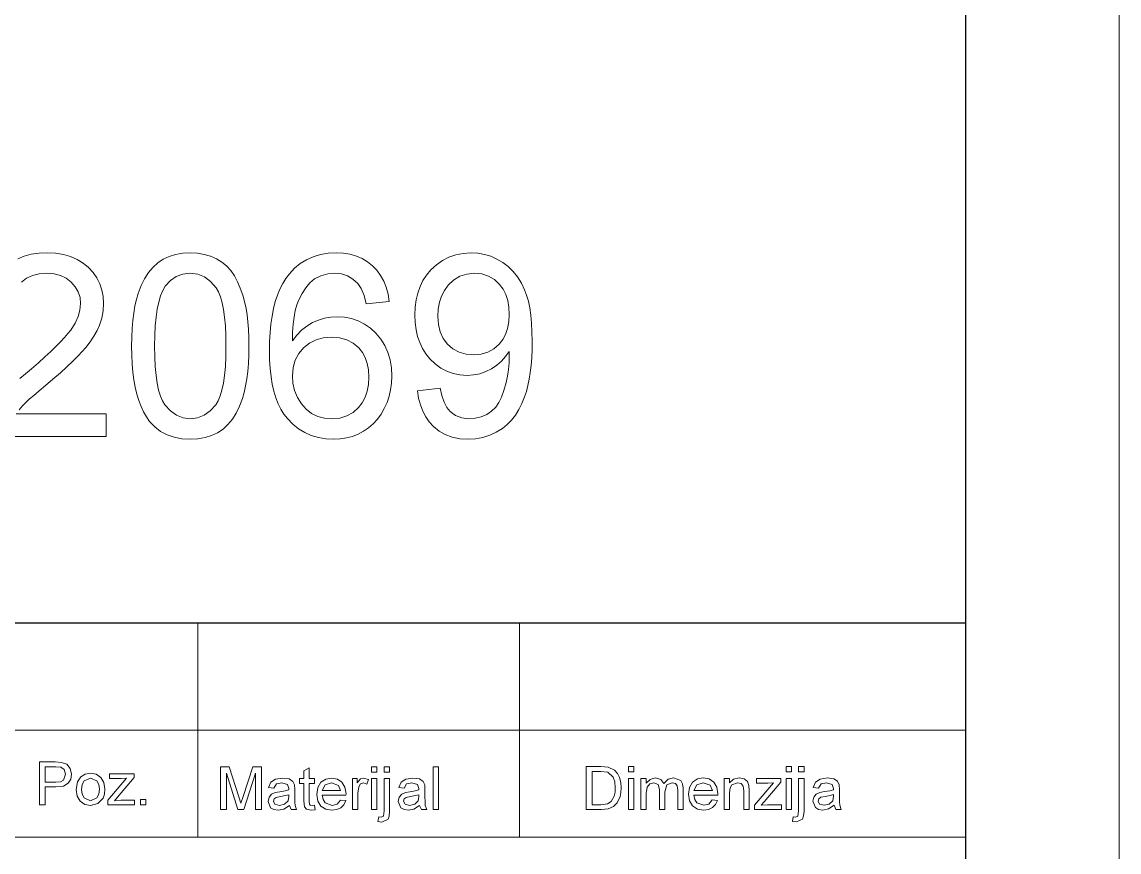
# Model space of a CAD drawing. Extents: x 0 to 297, y 0 to 529.
# Drawn here: x 261.16 to 297, y 32.52 to 59.62 of the extents above; entities that cross this region are included whole.
import ezdxf

# ---------------------------------------------------------------- set-up
doc = ezdxf.new("R2010")
doc.units = 0

msp = doc.modelspace()

# ---------------------------------------------------------------- linework, layer by layer
at = {"color": 7, "lineweight": 13}
for p, q in [((297, 0), (297, 420)), ((142.421, 36.5), (292, 36.5)), ((292, 33), (142.421, 33))]:
    msp.add_line(p, q, dxfattribs=at)
at = {"color": 7, "lineweight": 30}
for p, q in [((292, 5), (292, 415)), ((142.421, 40), (292, 40))]:
    msp.add_line(p, q, dxfattribs=at)
at = {"color": 7, "lineweight": 13, "ltscale": 0.175}
for p, q in [((266.911, 40), (266.911, 33)), ((277.411, 40), (277.411, 33))]:
    msp.add_line(p, q, dxfattribs=at)
at = {"color": 7, "lineweight": 13}
for points in [[(261.023, 51.892), (261.237, 51.975), (261.469, 52.034), (261.721, 52.069), (261.991, 52.081), (262.264, 52.068), (262.518, 52.028), (262.751, 51.962), (262.965, 51.87), (263.16, 51.75), (263.334, 51.605), (263.485, 51.44), (263.609, 51.262), (263.705, 51.071), (263.774, 50.868), (263.815, 50.652), (263.828, 50.424), (263.814, 50.186), (263.769, 49.952), (263.694, 49.72), (263.616, 49.545), (263.516, 49.365), (263.394, 49.181), (263.249, 48.991), (263.133, 48.856), (262.991, 48.706), (262.825, 48.541), (262.633, 48.361), (262.417, 48.165), (262.175, 47.955), (261.931, 47.752), (261.723, 47.577), (261.55, 47.43), (261.414, 47.311), (261.314, 47.22), (261.184, 47.091), (261.07, 46.961)], [(261.093, 47.98), (261.274, 48.136), (261.472, 48.297), (261.702, 48.496), (261.912, 48.684), (262.102, 48.859), (262.272, 49.023), (262.423, 49.176), (262.553, 49.316), (262.664, 49.445), (262.755, 49.562), (262.896, 49.784), (262.998, 50.001), (263.058, 50.216), (263.078, 50.426), (263.059, 50.627), (263.002, 50.81), (262.906, 50.978), (262.772, 51.129), (262.608, 51.254), (262.42, 51.343), (262.21, 51.397), (261.976, 51.415), (261.729, 51.397), (261.508, 51.343), (261.313, 51.253), (261.144, 51.128)], [(260.973, 46.831), (263.912, 46.831), (263.912, 46.081), (259.995, 46.081)]]:
    msp.add_lwpolyline(points, dxfattribs=at)
for points in [[(264.745, 49.037), (264.75, 49.331), (264.763, 49.609), (264.785, 49.871), (264.815, 50.117), (264.855, 50.347), (264.903, 50.561), (264.96, 50.759), (265.054, 51.011), (265.165, 51.237), (265.293, 51.436), (265.437, 51.608), (265.597, 51.753), (265.775, 51.871), (265.97, 51.963), (266.183, 52.029), (266.414, 52.068), (266.662, 52.081), (266.892, 52.069), (267.111, 52.033), (267.318, 51.973), (267.513, 51.889), (267.691, 51.782), (267.849, 51.653), (267.986, 51.503), (268.103, 51.332), (268.203, 51.14), (268.294, 50.928), (268.375, 50.697), (268.446, 50.446), (268.487, 50.262), (268.52, 50.057), (268.545, 49.833), (268.564, 49.588), (268.575, 49.322), (268.578, 49.037), (268.574, 48.745), (268.561, 48.469), (268.539, 48.209), (268.509, 47.964), (268.47, 47.735), (268.423, 47.522), (268.366, 47.324), (268.273, 47.072), (268.163, 46.846), (268.036, 46.647), (267.892, 46.474), (267.731, 46.329), (267.553, 46.21), (267.357, 46.117), (267.143, 46.051), (266.911, 46.011), (266.662, 45.998), (266.389, 46.014), (266.136, 46.062), (265.903, 46.142), (265.691, 46.254), (265.499, 46.398), (265.327, 46.574), (265.226, 46.724), (265.135, 46.889), (265.053, 47.069), (264.981, 47.263), (264.918, 47.472), (264.865, 47.696), (264.822, 47.935), (264.788, 48.189), (264.764, 48.457), (264.75, 48.739)], [(273.162, 50.498), (272.412, 50.415), (272.337, 50.692), (272.243, 50.915), (272.131, 51.081), (271.971, 51.227), (271.793, 51.331), (271.598, 51.394), (271.386, 51.415), (271.154, 51.394), (270.931, 51.334), (270.719, 51.232), (270.571, 51.101), (270.436, 50.943), (270.314, 50.757), (270.206, 50.545), (270.144, 50.382), (270.092, 50.195), (270.052, 49.984), (270.022, 49.749), (270.003, 49.489), (269.995, 49.205), (270.137, 49.393), (270.293, 49.556), (270.464, 49.692), (270.65, 49.803), (270.846, 49.888), (271.046, 49.949), (271.251, 49.986), (271.461, 49.998), (271.703, 49.983), (271.931, 49.938), (272.148, 49.862), (272.352, 49.757), (272.545, 49.621), (272.724, 49.455), (272.883, 49.265), (273.014, 49.058), (273.115, 48.833), (273.187, 48.59), (273.231, 48.329), (273.245, 48.051), (273.235, 47.829), (273.206, 47.612), (273.157, 47.402), (273.088, 47.198), (272.999, 47.001), (272.893, 46.815), (272.773, 46.648), (272.638, 46.5), (272.488, 46.369), (272.323, 46.256), (272.147, 46.163), (271.961, 46.091), (271.766, 46.039), (271.562, 46.008), (271.348, 45.998), (271.089, 46.012), (270.845, 46.053), (270.614, 46.122), (270.398, 46.218), (270.195, 46.341), (270.006, 46.492), (269.832, 46.671), (269.72, 46.814), (269.621, 46.974), (269.533, 47.152), (269.456, 47.348), (269.392, 47.561), (269.339, 47.791), (269.298, 48.039), (269.269, 48.304), (269.251, 48.587), (269.245, 48.887), (269.251, 49.193), (269.267, 49.484), (269.294, 49.759), (269.331, 50.019), (269.38, 50.262), (269.439, 50.491), (269.509, 50.704), (269.59, 50.901), (269.682, 51.082), (269.784, 51.248), (269.897, 51.399), (270.068, 51.58), (270.256, 51.733), (270.459, 51.859), (270.678, 51.956), (270.914, 52.026), (271.165, 52.067), (271.433, 52.081), (271.665, 52.07), (271.883, 52.035), (272.087, 51.976), (272.276, 51.894), (272.451, 51.789), (272.611, 51.661), (272.754, 51.512), (272.876, 51.345), (272.979, 51.16), (273.06, 50.957), (273.121, 50.736)], [(274.078, 47.581), (274.828, 47.665), (274.88, 47.42), (274.952, 47.211), (275.042, 47.038), (275.152, 46.902), (275.326, 46.77), (275.531, 46.691), (275.765, 46.665), (275.972, 46.681), (276.165, 46.729), (276.346, 46.809), (276.506, 46.915), (276.637, 47.043), (276.741, 47.193), (276.826, 47.373), (276.906, 47.592), (276.978, 47.85), (277.024, 48.06), (277.056, 48.275), (277.076, 48.495), (277.082, 48.721), (277.078, 48.866), (276.963, 48.7), (276.827, 48.55), (276.673, 48.417), (276.498, 48.299), (276.311, 48.204), (276.115, 48.136), (275.913, 48.095), (275.702, 48.081), (275.47, 48.096), (275.249, 48.141), (275.041, 48.217), (274.845, 48.322), (274.662, 48.457), (274.491, 48.623), (274.359, 48.785), (274.248, 48.961), (274.157, 49.15), (274.086, 49.354), (274.036, 49.572), (274.005, 49.804), (273.995, 50.05), (274.006, 50.304), (274.038, 50.544), (274.091, 50.769), (274.166, 50.979), (274.262, 51.175), (274.379, 51.357), (274.518, 51.523), (274.7, 51.694), (274.896, 51.833), (275.107, 51.942), (275.333, 52.019), (275.573, 52.066), (275.828, 52.081), (276.052, 52.069), (276.268, 52.031), (276.476, 51.969), (276.676, 51.881), (276.868, 51.768), (277.047, 51.632), (277.209, 51.475), (277.352, 51.297), (277.477, 51.097), (277.584, 50.876), (277.649, 50.7), (277.704, 50.503), (277.749, 50.285), (277.784, 50.045), (277.809, 49.785), (277.823, 49.503), (277.828, 49.2), (277.825, 48.922), (277.813, 48.658), (277.794, 48.409), (277.767, 48.174), (277.733, 47.954), (277.691, 47.749), (277.642, 47.558), (277.584, 47.381), (277.496, 47.165), (277.395, 46.966), (277.281, 46.786), (277.153, 46.623), (277.012, 46.478), (276.858, 46.351), (276.658, 46.224), (276.445, 46.125), (276.219, 46.055), (275.98, 46.012), (275.727, 45.998), (275.462, 46.015), (275.217, 46.064), (274.992, 46.148), (274.788, 46.264), (274.603, 46.413), (274.467, 46.561), (274.351, 46.728), (274.254, 46.913), (274.176, 47.117), (274.118, 47.34)], [(265.495, 49.04), (265.5, 48.688), (265.516, 48.368), (265.542, 48.08), (265.579, 47.824), (265.627, 47.6), (265.684, 47.407), (265.753, 47.246), (265.832, 47.117), (266.01, 46.919), (266.208, 46.778), (266.425, 46.693), (266.662, 46.665), (266.899, 46.693), (267.116, 46.778), (267.314, 46.92), (267.492, 47.119), (267.571, 47.248), (267.639, 47.41), (267.697, 47.602), (267.744, 47.826), (267.781, 48.082), (267.807, 48.37), (267.823, 48.689), (267.828, 49.04), (267.823, 49.383), (267.808, 49.696), (267.783, 49.979), (267.747, 50.232), (267.701, 50.455), (267.645, 50.648), (267.579, 50.81), (267.502, 50.943), (267.327, 51.15), (267.127, 51.297), (266.903, 51.385), (266.654, 51.415), (266.418, 51.389), (266.205, 51.311), (266.013, 51.181), (265.844, 50.999), (265.762, 50.852), (265.691, 50.678), (265.631, 50.475), (265.582, 50.244), (265.544, 49.985), (265.517, 49.698), (265.501, 49.383)], [(277.078, 50.067), (277.066, 50.305), (277.029, 50.522), (276.966, 50.719), (276.879, 50.895), (276.767, 51.051), (276.598, 51.21), (276.405, 51.324), (276.188, 51.392), (275.946, 51.415), (275.695, 51.39), (275.468, 51.317), (275.264, 51.194), (275.083, 51.023), (274.961, 50.857), (274.867, 50.672), (274.799, 50.469), (274.759, 50.247), (274.745, 50.007), (274.765, 49.74), (274.825, 49.5), (274.925, 49.286), (275.065, 49.098), (275.238, 48.945), (275.44, 48.835), (275.669, 48.77), (275.926, 48.748), (276.167, 48.77), (276.385, 48.835), (276.581, 48.945), (276.754, 49.098), (276.871, 49.248), (276.962, 49.421), (277.027, 49.614), (277.065, 49.83)], [(269.995, 48.068), (270.014, 47.824), (270.071, 47.588), (270.166, 47.358), (270.293, 47.15), (270.446, 46.978), (270.624, 46.842), (270.825, 46.743), (271.048, 46.684), (271.291, 46.665), (271.546, 46.688), (271.776, 46.756), (271.981, 46.871), (272.16, 47.031), (272.281, 47.188), (272.375, 47.367), (272.442, 47.566), (272.482, 47.786), (272.495, 48.028), (272.482, 48.26), (272.442, 48.471), (272.376, 48.662), (272.284, 48.833), (272.165, 48.982), (271.985, 49.135), (271.774, 49.244), (271.533, 49.31), (271.261, 49.331), (271.006, 49.31), (270.772, 49.244), (270.558, 49.135), (270.364, 48.982), (270.202, 48.794), (270.087, 48.579), (270.018, 48.337)], [(261.731, 34.06), (261.731, 35.46), (262.25, 35.46), (262.46, 35.447), (262.629, 35.383), (262.74, 35.25), (262.781, 35.062), (262.754, 34.9), (262.671, 34.765), (262.517, 34.674), (262.274, 34.643), (261.926, 34.643), (261.926, 34.06)], [(261.926, 34.799), (262.272, 34.799), (262.418, 34.816), (262.515, 34.867), (262.587, 35.057), (262.545, 35.209), (262.433, 35.292), (262.268, 35.305), (261.926, 35.305)], [(267.645, 33.905), (267.645, 35.305), (267.934, 35.305), (268.252, 34.32), (268.316, 34.113), (268.386, 34.337), (268.701, 35.305), (268.987, 35.305), (268.987, 33.905), (268.792, 33.905), (268.792, 35.091), (268.412, 33.905), (268.217, 33.905), (267.84, 35.091), (267.84, 33.905)], [(270.717, 34.051), (270.737, 33.9), (270.607, 33.885), (270.461, 33.914), (270.389, 33.991), (270.367, 34.189), (270.367, 34.76), (270.231, 34.76), (270.231, 34.916), (270.367, 34.916), (270.367, 35.166), (270.542, 35.268), (270.542, 34.916), (270.717, 34.916), (270.717, 34.76), (270.542, 34.76), (270.542, 34.179), (270.552, 34.086), (270.581, 34.053), (270.641, 34.041)], [(272.584, 35.13), (272.584, 35.305), (272.759, 35.305), (272.759, 35.13)], [(272.992, 35.13), (272.992, 35.305), (273.167, 35.305), (273.167, 35.13)], [(274.598, 33.905), (274.598, 35.305), (274.773, 35.305), (274.773, 33.905)], [(279.592, 33.908), (279.592, 35.308), (280.07, 35.308), (280.317, 35.288), (280.521, 35.188), (280.617, 35.081), (280.685, 34.948), (280.726, 34.792), (280.74, 34.616), (280.73, 34.465), (280.703, 34.333), (280.608, 34.129), (280.482, 34.002), (280.316, 33.932), (280.093, 33.908)], [(279.787, 34.064), (280.077, 34.064), (280.288, 34.09), (280.41, 34.164), (280.51, 34.344), (280.536, 34.469), (280.545, 34.619), (280.528, 34.816), (280.475, 34.962), (280.305, 35.123), (280.072, 35.152), (279.787, 35.152)], [(280.973, 35.133), (280.973, 35.308), (281.148, 35.308), (281.148, 35.133)], [(286.126, 35.133), (286.126, 35.308), (286.301, 35.308), (286.301, 35.133)], [(286.534, 35.133), (286.534, 35.308), (286.709, 35.308), (286.709, 35.133)], [(262.937, 34.566), (262.975, 34.809), (263.091, 34.979), (263.233, 35.063), (263.404, 35.091), (263.591, 35.057), (263.74, 34.955), (263.838, 34.793), (263.87, 34.58), (263.856, 34.407), (263.813, 34.275), (263.645, 34.102), (263.404, 34.041), (263.215, 34.074), (263.066, 34.176), (262.969, 34.341)], [(263.112, 34.566), (263.133, 34.404), (263.195, 34.288), (263.404, 34.196), (263.612, 34.289), (263.675, 34.406), (263.695, 34.571), (263.674, 34.729), (263.612, 34.843), (263.404, 34.935), (263.195, 34.843), (263.133, 34.728)], [(263.968, 34.06), (263.968, 34.207), (264.582, 34.935), (264.405, 34.916), (264.026, 34.916), (264.026, 35.071), (264.823, 35.071), (264.823, 34.955), (264.283, 34.315), (264.183, 34.196), (264.391, 34.216), (264.843, 34.216), (264.843, 34.06)], [(269.901, 34.041), (269.717, 33.921), (269.534, 33.885), (269.392, 33.906), (269.287, 33.966), (269.201, 34.173), (269.233, 34.308), (269.319, 34.406), (269.438, 34.462), (269.585, 34.488), (269.759, 34.515), (269.88, 34.547), (269.881, 34.588), (269.835, 34.726), (269.648, 34.78), (269.477, 34.741), (269.395, 34.605), (269.22, 34.624), (269.296, 34.798), (269.449, 34.9), (269.681, 34.935), (269.893, 34.905), (270.013, 34.827), (270.067, 34.709), (270.076, 34.556), (270.076, 34.338), (270.079, 34.15), (270.087, 34.041), (270.134, 33.905), (269.959, 33.905)], [(271.571, 34.216), (271.742, 34.197), (271.681, 34.065), (271.584, 33.967), (271.452, 33.906), (271.288, 33.885), (271.084, 33.919), (270.928, 34.021), (270.828, 34.184), (270.795, 34.402), (270.829, 34.627), (270.929, 34.795), (271.084, 34.9), (271.278, 34.935), (271.466, 34.901), (271.617, 34.799), (271.715, 34.636), (271.748, 34.416), (271.747, 34.372), (270.97, 34.372), (271, 34.23), (271.069, 34.126), (271.291, 34.041), (271.46, 34.083)], [(270.97, 34.527), (271.573, 34.527), (271.504, 34.694), (271.277, 34.78), (271.065, 34.711)], [(271.962, 33.905), (271.962, 34.916), (272.117, 34.916), (272.117, 34.781), (272.219, 34.905), (272.322, 34.935), (272.487, 34.887), (272.431, 34.731), (272.315, 34.78), (272.223, 34.745), (272.164, 34.65), (272.137, 34.445), (272.137, 33.905)], [(272.584, 33.905), (272.584, 34.916), (272.759, 34.916), (272.759, 33.905)], [(272.786, 33.515), (272.818, 33.665), (272.895, 33.652), (272.968, 33.687), (272.992, 33.859), (272.992, 34.916), (273.167, 34.916), (273.167, 33.851), (273.155, 33.693), (273.12, 33.592), (272.918, 33.497)], [(274.151, 34.041), (273.967, 33.921), (273.785, 33.885), (273.643, 33.906), (273.538, 33.966), (273.451, 34.173), (273.484, 34.308), (273.569, 34.406), (273.688, 34.462), (273.836, 34.488), (274.01, 34.515), (274.131, 34.547), (274.132, 34.588), (274.085, 34.726), (273.898, 34.78), (273.727, 34.741), (273.646, 34.605), (273.471, 34.624), (273.547, 34.798), (273.699, 34.9), (273.931, 34.935), (274.144, 34.905), (274.264, 34.827), (274.318, 34.709), (274.326, 34.556), (274.326, 34.338), (274.329, 34.15), (274.338, 34.041), (274.384, 33.905), (274.21, 33.905)], [(280.973, 33.908), (280.973, 34.919), (281.148, 34.919), (281.148, 33.908)], [(281.381, 33.908), (281.381, 34.919), (281.556, 34.919), (281.556, 34.767), (281.679, 34.891), (281.854, 34.939), (282.033, 34.89), (282.132, 34.755), (282.271, 34.893), (282.447, 34.939), (282.68, 34.855), (282.741, 34.75), (282.762, 34.6), (282.762, 33.908), (282.587, 33.908), (282.587, 34.538), (282.57, 34.684), (282.51, 34.756), (282.407, 34.783), (282.23, 34.713), (282.159, 34.489), (282.159, 33.908), (281.984, 33.908), (281.984, 34.557), (281.942, 34.727), (281.806, 34.783), (281.673, 34.745), (281.584, 34.635), (281.556, 34.426), (281.556, 33.908)], [(283.713, 34.219), (283.884, 34.2), (283.823, 34.068), (283.725, 33.97), (283.593, 33.909), (283.429, 33.889), (283.226, 33.923), (283.07, 34.024), (282.97, 34.187), (282.937, 34.405), (282.97, 34.63), (283.071, 34.799), (283.225, 34.904), (283.42, 34.939), (283.608, 34.905), (283.758, 34.802), (283.857, 34.639), (283.89, 34.42), (283.889, 34.375), (283.112, 34.375), (283.142, 34.233), (283.211, 34.129), (283.433, 34.044), (283.602, 34.086)], [(283.112, 34.53), (283.715, 34.53), (283.645, 34.697), (283.419, 34.783), (283.207, 34.714)], [(284.104, 33.908), (284.104, 34.919), (284.279, 34.919), (284.279, 34.776), (284.41, 34.898), (284.588, 34.939), (284.75, 34.906), (284.86, 34.82), (284.911, 34.694), (284.92, 34.528), (284.92, 33.908), (284.745, 33.908), (284.745, 34.516), (284.726, 34.671), (284.657, 34.752), (284.54, 34.783), (284.356, 34.714), (284.298, 34.615), (284.279, 34.454), (284.279, 33.908)], [(285.095, 33.908), (285.095, 34.054), (285.71, 34.783), (285.532, 34.764), (285.154, 34.764), (285.154, 34.919), (285.951, 34.919), (285.951, 34.803), (285.411, 34.163), (285.31, 34.044), (285.519, 34.064), (285.97, 34.064), (285.97, 33.908)], [(286.126, 33.908), (286.126, 34.919), (286.301, 34.919), (286.301, 33.908)], [(286.328, 33.519), (286.36, 33.669), (286.436, 33.655), (286.51, 33.69), (286.534, 33.862), (286.534, 34.919), (286.709, 34.919), (286.709, 33.854), (286.697, 33.696), (286.661, 33.595), (286.46, 33.5)], [(287.693, 34.044), (287.509, 33.924), (287.326, 33.889), (287.184, 33.909), (287.079, 33.97), (286.993, 34.177), (287.026, 34.312), (287.111, 34.409), (287.23, 34.466), (287.377, 34.491), (287.551, 34.518), (287.673, 34.55), (287.673, 34.591), (287.627, 34.729), (287.44, 34.783), (287.269, 34.744), (287.187, 34.608), (287.012, 34.627), (287.088, 34.801), (287.241, 34.903), (287.473, 34.939), (287.685, 34.908), (287.805, 34.83), (287.859, 34.712), (287.868, 34.559), (287.868, 34.342), (287.871, 34.153), (287.88, 34.044), (287.926, 33.908), (287.751, 33.908)], [(265.037, 34.06), (265.037, 34.235), (265.212, 34.235), (265.212, 34.06)], [(269.881, 34.391), (269.768, 34.36), (269.61, 34.334), (269.464, 34.303), (269.399, 34.254), (269.376, 34.182), (269.426, 34.081), (269.573, 34.041), (269.744, 34.082), (269.854, 34.189), (269.88, 34.337)], [(274.132, 34.391), (274.019, 34.36), (273.86, 34.334), (273.715, 34.303), (273.649, 34.254), (273.626, 34.182), (273.676, 34.081), (273.824, 34.041), (273.994, 34.082), (274.104, 34.189), (274.131, 34.337)], [(287.673, 34.394), (287.56, 34.363), (287.402, 34.337), (287.257, 34.307), (287.191, 34.257), (287.168, 34.185), (287.218, 34.085), (287.365, 34.044), (287.536, 34.086), (287.646, 34.192), (287.673, 34.34)]]:
    msp.add_lwpolyline(points, close=True, dxfattribs=at)

doc.saveas('drawing.dxf')
